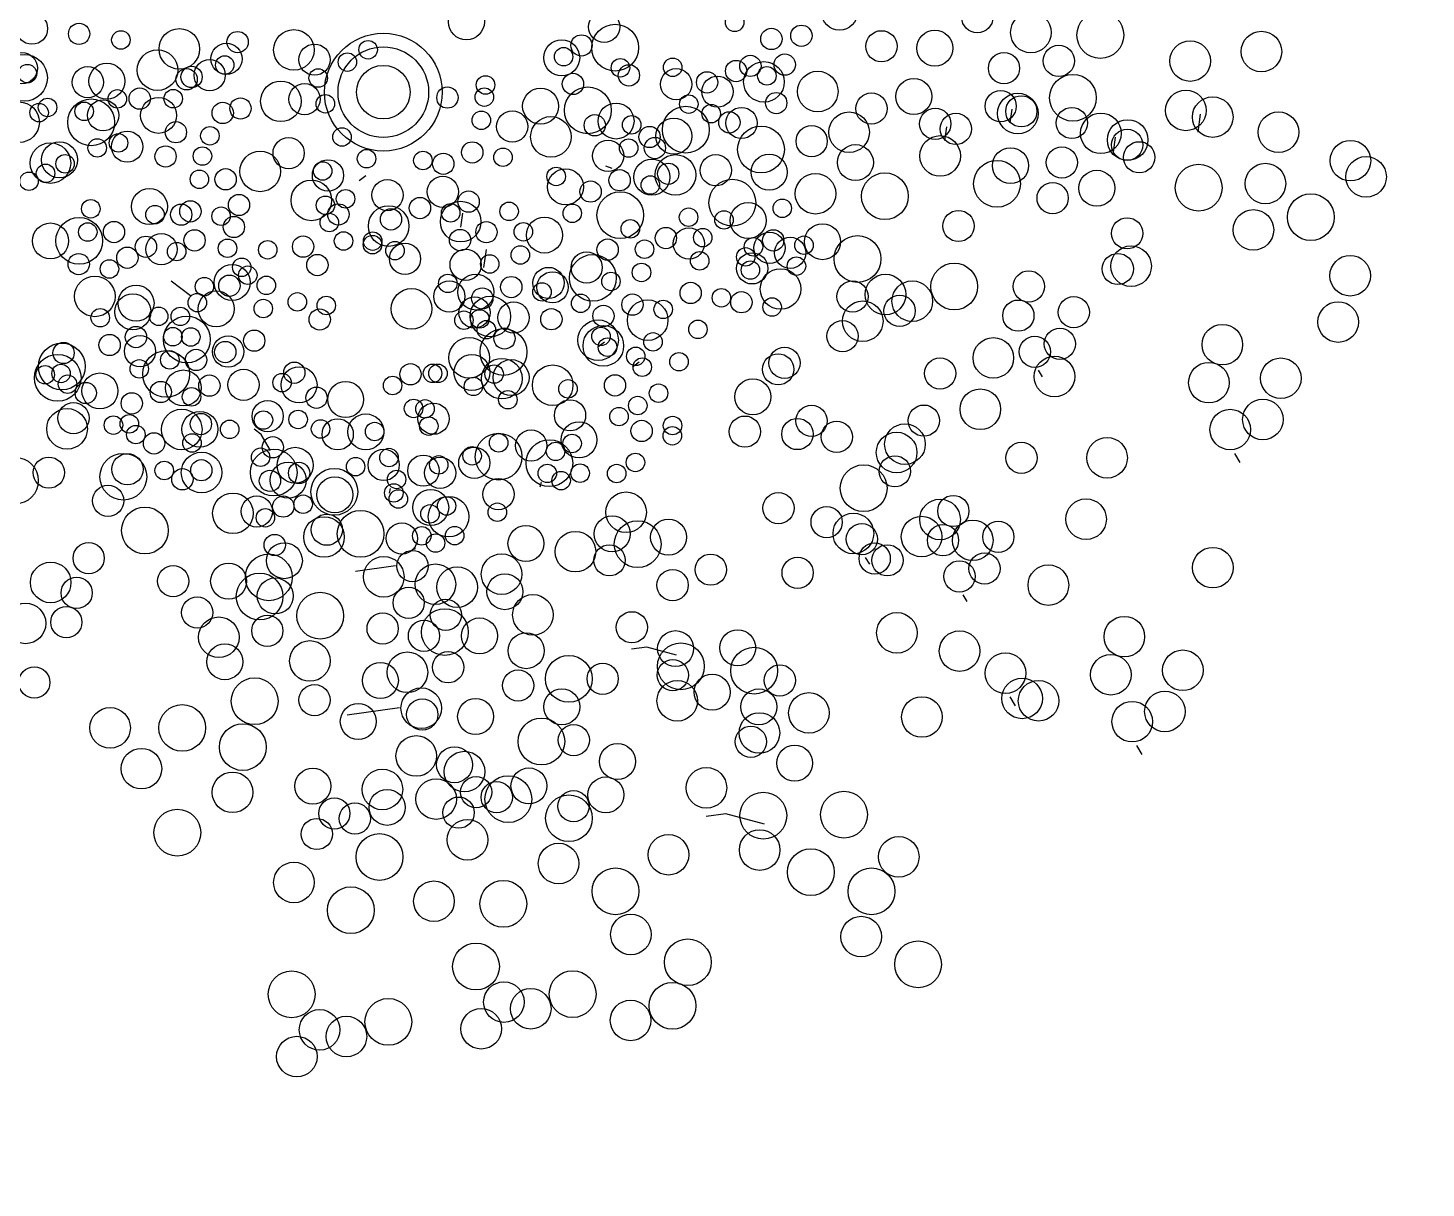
# Model space of a CAD drawing. Header units: millimetres. Extents: x 441156 to 441876, y 4514765 to 4515211.
# Drawn here: x 441453.253 to 441454.315, y 4514836.899 to 4514837.78 of the extents above; entities that cross this region are included whole.
import ezdxf

# ---------------------------------------------------------------- set-up
doc = ezdxf.new("R2010")
doc.units = ezdxf.units.MM
doc.layers.add('01_piscinas', color=254, linetype='Continuous')

msp = doc.modelspace()

# ---------------------------------------------------------------- linework, layer by layer
at = {"layer": '01_piscinas'}
for p, q in [((441454.00024722, 4514837.71807769, 0.00000053), (441453.99873631, 4514837.70762702, 0.00000053)), ((441454.14338339, 4514837.71422568, 0.00000053), (441454.14141921, 4514837.7006398, 0.00000053)), ((441453.95059927, 4514837.70469112, 0.00000053), (441453.94908836, 4514837.69424045, 0.00000053)), ((441454.07884105, 4514837.69682314, 0.00000053), (441454.07687686, 4514837.68323727, 0.00000053)), ((441453.69177555, 4514837.67508634, 0.00000053), (441453.69670308, 4514837.67313919, 0.00000053)), ((441453.50978313, 4514837.66734263, 0.00000053), (441453.50477833, 4514837.66360218, 0.00000053)), ((441453.5831539, 4514837.63899916, 0.00000053), (441453.58164299, 4514837.62854849, 0.00000053)), ((441453.60116207, 4514837.61142359, 0.00000053), (441453.59919789, 4514837.59783772, 0.00000053)), ((441453.36217084, 4514837.58768258, 0.00000053), (441453.37669656, 4514837.57666015, 0.00000053)), ((441453.69101055, 4514837.54108708, 0.00000053), (441453.68600575, 4514837.53734663, 0.00000053)), ((441453.71738459, 4514837.52591508, 0.00000053), (441453.71237979, 4514837.52217463, 0.00000053)), ((441454.02020366, 4514837.51997344, 0.00000053), (441454.02340869, 4514837.51472769, 0.00000053)), ((441454.16932676, 4514837.45669016, 0.00000053), (441454.1734933, 4514837.44987068, 0.00000053)), ((441453.52842325, 4514837.43010127, 0.00000053), (441453.5275694, 4514837.4265654, 0.00000053)), ((441453.64284641, 4514837.4346771, 0.00000053), (441453.64199257, 4514837.43114124, 0.00000053)), ((441453.5475533, 4514837.38727961, 0.00000053), (441453.54669946, 4514837.38374375, 0.00000053)), ((441453.88893496, 4514837.37776839, 0.00000053), (441453.89213999, 4514837.37252264, 0.00000053)), ((441453.50195027, 4514837.36740633, 0.00000053), (441453.53248057, 4514837.3715928, 0.00000053)), ((441453.9629679, 4514837.34945668, 0.00000053), (441453.96617293, 4514837.34421093, 0.00000053)), ((441453.99867744, 4514837.2718236, 0.00000053), (441454.00284399, 4514837.26500412, 0.00000053)), ((441453.49559735, 4514837.25835292, 0.00000053), (441453.53528674, 4514837.26379533, 0.00000053)), ((441454.09492027, 4514837.23501836, 0.00000053), (441454.09908682, 4514837.22819889, 0.00000053))]:
    msp.add_line(p, q, dxfattribs=at)
at = {"layer": '01_piscinas', "elevation": 0.00000131}
msp.add_lwpolyline([(441449.67130375, 4514835.83174273, -0.0058147586), (441454.8972347, 4514837.00261362, -0.0069540546), (441458.43893999, 4514837.58702849)], format="xyb", dxfattribs=at)
at = {"layer": '01_piscinas', "elevation": 0.00000053}
for points in [[(441453.43746944, 4514837.45898806), (441453.43049635, 4514837.47094848), (441453.43049635, 4514837.47094848), (441453.42504716, 4514837.47511852)], [(441453.74572418, 4514837.30359766), (441453.72309843, 4514837.30955757), (441453.72309843, 4514837.30955757), (441453.71160336, 4514837.30802898)], [(441453.81250343, 4514837.17540164), (441453.78308996, 4514837.18314953), (441453.78308996, 4514837.18314953), (441453.76814636, 4514837.18116236)]]:
    msp.add_lwpolyline(points, dxfattribs=at)
at = {"layer": '01_piscinas'}
for centre, radius in [((441453.86949933, 4514837.79156787, 0.00000053), 0.01366082), ((441453.25636595, 4514837.77913782, 0.00000053), 0.01185795), ((441453.58618961, 4514837.78423404, 0.00000053), 0.01366082), ((441453.69078621, 4514837.78043003, 0.00000053), 0.01185795), ((441453.7898262, 4514837.78386613, 0.00000053), 0.00701654), ((441453.97409593, 4514837.78776385, 0.00000053), 0.01185795), ((441454.0147752, 4514837.77616671, 0.00000053), 0.01541533), ((441454.06745446, 4514837.77424504, 0.00000053), 0.01775907), ((441453.29218317, 4514837.77518077, 0.00000053), 0.00808333), ((441453.69915182, 4514837.76471106, 0.00000053), 0.01775907), ((441453.84053918, 4514837.77369305, 0.00000053), 0.00808333), ((441453.32387284, 4514837.77053151, 0.00000053), 0.00701654), ((441453.36826888, 4514837.76374024, 0.00000053), 0.01541533), ((441453.41248686, 4514837.76889071, 0.00000053), 0.00808333), ((441453.45525861, 4514837.76296808, 0.00000053), 0.01541533), ((441453.52312666, 4514837.73091772, 0.00000053), 0.0446896), ((441453.5115987, 4514837.76307657, 0.00000053), 0.00701654), ((441453.65853063, 4514837.7569126, 0.00000053), 0.01366082), ((441453.67357176, 4514837.76634814, 0.00000053), 0.00808333), ((441453.81774729, 4514837.77131994, 0.00000053), 0.00808333), ((441453.90131784, 4514837.76572464, 0.00000053), 0.01185795), ((441453.94184035, 4514837.76424643, 0.00000053), 0.01366082), ((441454.13568312, 4514837.7545164, 0.00000053), 0.01541533), ((441454.18974547, 4514837.76171363, 0.00000053), 0.01541533), ((441453.25033063, 4514837.74177435, 0.00000053), 0.01775907), ((441453.2487561, 4514837.74912973, 0.00000053), 0.01185795), ((441453.35171051, 4514837.74763989, 0.00000053), 0.01541533), ((441453.40400529, 4514837.75616581, 0.00000053), 0.01185795), ((441453.40272975, 4514837.75151719, 0.00000053), 0.00701654), ((441453.47092047, 4514837.75557185, 0.00000053), 0.01185795), ((441453.52312666, 4514837.73091772, 0.00000053), 0.03437661), ((441453.49585911, 4514837.753705, 0.00000053), 0.00701654), ((441453.65998953, 4514837.75782232, 0.00000053), 0.00701654), ((441453.80177476, 4514837.7508482, 0.00000053), 0.00808333), ((441453.82788161, 4514837.75181801, 0.00000053), 0.00808333), ((441453.99432394, 4514837.74907055, 0.00000053), 0.01185795), ((441454.03591036, 4514837.75460688, 0.00000053), 0.01185795), ((441453.25292606, 4514837.74498339, 0.00000053), 0.00701654), ((441453.29876991, 4514837.7384814, 0.00000053), 0.01185795), ((441453.31328356, 4514837.73926897, 0.00000053), 0.01366082), ((441453.3737771, 4514837.74068488, 0.00000053), 0.00808333), ((441453.37753012, 4514837.74243807, 0.00000053), 0.00808333), ((441453.39126809, 4514837.74378092, 0.00000053), 0.01185795), ((441453.47367484, 4514837.74163404, 0.00000053), 0.00701654), ((441453.52312666, 4514837.73091772, 0.00000053), 0.02034119), ((441453.70316248, 4514837.7493978, 0.00000053), 0.00701654), ((441453.70956461, 4514837.74365472, 0.00000053), 0.00808333), ((441453.74542054, 4514837.73689857, 0.00000053), 0.01185795), ((441453.74281697, 4514837.74976973, 0.00000053), 0.00701654), ((441453.7909636, 4514837.74694829, 0.00000053), 0.00808333), ((441453.8121087, 4514837.73869282, 0.00000053), 0.01541533), ((441453.81429938, 4514837.74329219, 0.00000053), 0.00701654), ((441453.44536581, 4514837.72395756, 0.00000053), 0.01541533), ((441453.46331062, 4514837.72556376, 0.00000053), 0.01185795), ((441453.60070521, 4514837.73635929, 0.00000053), 0.00701654), ((441453.66710356, 4514837.73713633, 0.00000053), 0.00808333), ((441453.7689586, 4514837.7383216, 0.00000053), 0.00808333), ((441453.7768108, 4514837.73128959, 0.00000053), 0.01185795), ((441453.85291604, 4514837.73140114, 0.00000053), 0.01541533), ((441453.92585313, 4514837.72764123, 0.00000053), 0.01366082), ((441454.04667108, 4514837.72665828, 0.00000053), 0.01775907), ((441453.32118678, 4514837.72580762, 0.00000053), 0.00701654), ((441453.33820677, 4514837.72602876, 0.00000053), 0.00808333), ((441453.35250532, 4514837.7133033, 0.00000053), 0.01366082), ((441453.36358658, 4514837.72594564, 0.00000053), 0.00701654), ((441453.41467831, 4514837.71849927, 0.00000053), 0.00808333), ((441453.47910588, 4514837.72206667, 0.00000053), 0.00701654), ((441453.57182049, 4514837.72683967, 0.00000053), 0.00808333), ((441453.59982447, 4514837.72714775, 0.00000053), 0.00701654), ((441453.64254341, 4514837.7203074, 0.00000053), 0.01366082), ((441453.67836844, 4514837.71712431, 0.00000053), 0.01775907), ((441453.75501506, 4514837.72182916, 0.00000053), 0.00701654), ((441453.82141341, 4514837.72260621, 0.00000053), 0.00808333), ((441453.89370029, 4514837.71843103, 0.00000053), 0.01185795), ((441453.99181993, 4514837.72024469, 0.00000053), 0.01185795), ((441454.00487237, 4514837.71468502, 0.00000053), 0.01541533), ((441454.00748233, 4514837.71637685, 0.00000053), 0.01185795), ((441454.13242792, 4514837.71704277, 0.00000053), 0.01541533), ((441454.15278903, 4514837.71201459, 0.00000053), 0.01541533), ((441453.24655443, 4514837.70804951, 0.00000053), 0.01541533), ((441453.26179325, 4514837.71538132, 0.00000053), 0.00701654), ((441453.26821332, 4514837.71932093, 0.00000053), 0.00701654), ((441453.30131892, 4514837.70801897, 0.00000053), 0.01775907), ((441453.29601067, 4514837.71634687, 0.00000053), 0.00701654), ((441453.31037879, 4514837.71332679, 0.00000053), 0.01185795), ((441453.40121401, 4514837.71514919, 0.00000053), 0.00808333), ((441453.59752284, 4514837.70952844, 0.00000053), 0.00701654), ((441453.62101918, 4514837.70482135, 0.00000053), 0.01185795), ((441453.69979098, 4514837.70899723, 0.00000053), 0.01366082), ((441453.75279027, 4514837.70242108, 0.00000053), 0.01775907), ((441453.77202564, 4514837.71462633, 0.00000053), 0.00701654), ((441453.78584308, 4514837.70795009, 0.00000053), 0.00808333), ((441453.79511558, 4514837.70748385, 0.00000053), 0.01185795), ((441453.87671226, 4514837.70045368, 0.00000053), 0.01541533), ((441453.94217198, 4514837.70685812, 0.00000053), 0.01185795), ((441454.04587924, 4514837.70752009, 0.00000053), 0.01185795), ((441454.20270502, 4514837.7005008, 0.00000053), 0.01541533), ((441453.36564368, 4514837.70049307, 0.00000053), 0.00808333), ((441453.65038693, 4514837.69699244, 0.00000053), 0.01541533), ((441453.68366929, 4514837.70579115, 0.00000053), 0.00808333), ((441453.71167327, 4514837.70609923, 0.00000053), 0.00701654), ((441453.7437139, 4514837.69745637, 0.00000053), 0.01366082), ((441453.8483105, 4514837.69365236, 0.00000053), 0.01185795), ((441453.95783437, 4514837.70299029, 0.00000053), 0.01185795), ((441454.06788557, 4514837.69964024, 0.00000053), 0.01541533), ((441454.08824669, 4514837.69461205, 0.00000053), 0.01541533), ((441453.30590455, 4514837.68857002, 0.00000053), 0.00701654), ((441453.3220678, 4514837.69241679, 0.00000053), 0.00701654), ((441453.32868357, 4514837.68952105, 0.00000053), 0.01185795), ((441453.3914569, 4514837.69777567, 0.00000053), 0.00701654), ((441453.4512251, 4514837.6846284, 0.00000053), 0.01185795), ((441453.4917251, 4514837.69689839, 0.00000053), 0.00701654), ((441453.70937164, 4514837.68847992, 0.00000053), 0.00701654), ((441453.72524537, 4514837.69687795, 0.00000053), 0.00808333), ((441453.72928945, 4514837.68846339, 0.00000053), 0.00808333), ((441453.80989007, 4514837.68741797, 0.00000053), 0.01775907), ((441453.94586565, 4514837.68247275, 0.00000053), 0.01541533), ((441454.08791735, 4514837.69089857, 0.00000053), 0.01185795), ((441453.27035065, 4514837.67710205, 0.00000053), 0.01541533), ((441453.27728189, 4514837.67949358, 0.00000053), 0.01366082), ((441453.3577853, 4514837.68208551, 0.00000053), 0.00808333), ((441453.38578929, 4514837.68239359, 0.00000053), 0.00701654), ((441453.42965464, 4514837.6707416, 0.00000053), 0.01541533), ((441453.51039396, 4514837.6803866, 0.00000053), 0.00701654), ((441453.55316663, 4514837.67903998, 0.00000053), 0.00701654), ((441453.56865197, 4514837.67651357, 0.00000053), 0.00808333), ((441453.59065697, 4514837.68514026, 0.00000053), 0.00808333), ((441453.61399275, 4514837.68148416, 0.00000053), 0.00701654), ((441453.69374851, 4514837.68257788, 0.00000053), 0.01185795), ((441453.88153182, 4514837.67743373, 0.00000053), 0.01366082), ((441453.99927606, 4514837.67511644, 0.00000053), 0.01366082), ((441454.0382694, 4514837.677512, 0.00000053), 0.01185795), ((441454.09703557, 4514837.68146518, 0.00000053), 0.01185795), ((441454.25735456, 4514837.67889282, 0.00000053), 0.01541533), ((441453.26667581, 4514837.66927855, 0.00000053), 0.00701654), ((441453.28150957, 4514837.6765166, 0.00000053), 0.00701654), ((441453.48109847, 4514837.66773533, 0.00000053), 0.01185795), ((441453.47707347, 4514837.67108766, 0.00000053), 0.00701654), ((441453.65435914, 4514837.66691318, 0.00000053), 0.00701654), ((441453.72696982, 4514837.66635925, 0.00000053), 0.01366082), ((441453.74493506, 4514837.66807593, 0.00000053), 0.01541533), ((441453.73942378, 4514837.66896146, 0.00000053), 0.00808333), ((441453.77553241, 4514837.67161314, 0.00000053), 0.01185795), ((441453.81605492, 4514837.67013493, 0.00000053), 0.01366082), ((441453.98905336, 4514837.66138853, 0.00000053), 0.01775907), ((441454.14212088, 4514837.65837605, 0.00000053), 0.01775907), ((441454.19281222, 4514837.66149028, 0.00000053), 0.01541533), ((441454.26920825, 4514837.66662942, 0.00000053), 0.01541533), ((441453.25409428, 4514837.66327913, 0.00000053), 0.00701654), ((441453.38348765, 4514837.66477428, 0.00000053), 0.00701654), ((441453.40340547, 4514837.66475775, 0.00000053), 0.00808333), ((441453.46849001, 4514837.64878061, 0.00000053), 0.01541533), ((441453.52625492, 4514837.65273907, 0.00000053), 0.01185795), ((441453.56829617, 4514837.6553168, 0.00000053), 0.01185795), ((441453.66149293, 4514837.65906045, 0.00000053), 0.01366082), ((441453.68050076, 4514837.65546505, 0.00000053), 0.00808333), ((441453.70250577, 4514837.66409174, 0.00000053), 0.00808333), ((441453.72584155, 4514837.66043564, 0.00000053), 0.00701654), ((441453.78812277, 4514837.64699171, 0.00000053), 0.01775907), ((441453.85125414, 4514837.65382177, 0.00000053), 0.01541533), ((441453.9039334, 4514837.65190009, 0.00000053), 0.01775907), ((441454.06477999, 4514837.65794776, 0.00000053), 0.01366082), ((441453.34553283, 4514837.64408012, 0.00000053), 0.01366082), ((441453.41353979, 4514837.64525582, 0.00000053), 0.00808333), ((441453.49445031, 4514837.64994987, 0.00000053), 0.00701654), ((441453.58787246, 4514837.64782857, 0.00000053), 0.00808333), ((441453.70300281, 4514837.63750327, 0.00000053), 0.01775907), ((441454.0312573, 4514837.6504655, 0.00000053), 0.01185795), ((441454.22727599, 4514837.63605676, 0.00000053), 0.01775907), ((441453.30105145, 4514837.64237048, 0.00000053), 0.00701654), ((441453.34975028, 4514837.63794202, 0.00000053), 0.00701654), ((441453.36966809, 4514837.63792549, 0.00000053), 0.00808333), ((441453.37662178, 4514837.6403861, 0.00000053), 0.00808333), ((441453.39995756, 4514837.63673, 0.00000053), 0.00701654), ((441453.47920198, 4514837.64503906, 0.00000053), 0.00701654), ((441453.48902203, 4514837.63806973, 0.00000053), 0.00808333), ((441453.5271934, 4514837.62928548, 0.00000053), 0.01541533), ((441453.52894945, 4514837.63433216, 0.00000053), 0.00808333), ((441453.55095445, 4514837.64295886, 0.00000053), 0.00808333), ((441453.58184703, 4514837.63263653, 0.00000053), 0.01541533), ((441453.57429023, 4514837.63930276, 0.00000053), 0.00701654), ((441453.61863826, 4514837.64041097, 0.00000053), 0.00701654), ((441453.66655723, 4514837.63897261, 0.00000053), 0.00701654), ((441453.75484583, 4514837.63598292, 0.00000053), 0.00701654), ((441453.8000677, 4514837.63352973, 0.00000053), 0.01366082), ((441453.82599893, 4514837.64275761, 0.00000053), 0.00701654), ((441454.18369649, 4514837.62632983, 0.00000053), 0.01541533), ((441453.27038604, 4514837.61794765, 0.00000053), 0.01366082), ((441453.29225468, 4514837.61802884, 0.00000053), 0.01775907), ((441453.29874981, 4514837.62475117, 0.00000053), 0.00701654), ((441453.31866763, 4514837.62473465, 0.00000053), 0.00808333), ((441453.40966449, 4514837.62856524, 0.00000053), 0.00808333), ((441453.4820949, 4514837.63194595, 0.00000053), 0.00701654), ((441453.60142133, 4514837.62462217, 0.00000053), 0.00808333), ((441453.62942531, 4514837.62493025, 0.00000053), 0.00701654), ((441453.64550571, 4514837.62245526, 0.00000053), 0.01366082), ((441453.71064454, 4514837.6271584, 0.00000053), 0.00701654), ((441453.78179763, 4514837.63393309, 0.00000053), 0.00701654), ((441453.85653911, 4514837.61741259, 0.00000053), 0.01366082), ((441453.95981094, 4514837.62930399, 0.00000053), 0.01185795), ((441454.08778612, 4514837.62373812, 0.00000053), 0.01185795), ((441453.3428844, 4514837.61355384, 0.00000053), 0.00808333), ((441453.35463451, 4514837.61165874, 0.00000053), 0.01185795), ((441453.37980242, 4514837.61842356, 0.00000053), 0.00808333), ((441453.46223834, 4514837.61369809, 0.00000053), 0.00808333), ((441453.49290999, 4514837.61793355, 0.00000053), 0.00701654), ((441453.51489938, 4514837.61517234, 0.00000053), 0.00701654), ((441453.51500591, 4514837.61783973, 0.00000053), 0.00701654), ((441453.58140426, 4514837.61861677, 0.00000053), 0.00808333), ((441453.73762889, 4514837.62019412, 0.00000053), 0.00808333), ((441453.75514755, 4514837.61597085, 0.00000053), 0.01185795), ((441453.76563288, 4514837.62050219, 0.00000053), 0.00701654), ((441453.80412973, 4514837.6134843, 0.00000053), 0.00701654), ((441453.81638655, 4514837.61274663, 0.00000053), 0.01185795), ((441453.81913305, 4514837.61836944, 0.00000053), 0.00808333), ((441453.83204894, 4514837.60887879, 0.00000053), 0.01185795), ((441453.84246884, 4514837.61471334, 0.00000053), 0.00701654), ((441453.88315002, 4514837.60431334, 0.00000053), 0.01775907), ((441453.32880195, 4514837.60523271, 0.00000053), 0.00808333), ((441453.36622019, 4514837.60989774, 0.00000053), 0.00701654), ((441453.40483468, 4514837.61241617, 0.00000053), 0.00701654), ((441453.43536684, 4514837.611254, 0.00000053), 0.00701654), ((441453.53201649, 4514837.61063689, 0.00000053), 0.00701654), ((441453.53959017, 4514837.60438612, 0.00000053), 0.01185795), ((441453.58561555, 4514837.59989175, 0.00000053), 0.01185795), ((441453.62712368, 4514837.60731094, 0.00000053), 0.00701654), ((441453.6934276, 4514837.6113696, 0.00000053), 0.00808333), ((441453.72143159, 4514837.61167767, 0.00000053), 0.00701654), ((441453.76333125, 4514837.60288288, 0.00000053), 0.00701654), ((441453.79826754, 4514837.60588881, 0.00000053), 0.00701654), ((441454.09081623, 4514837.59881987, 0.00000053), 0.01541533), ((441453.29188394, 4514837.600363, 0.00000053), 0.00808333), ((441453.31521972, 4514837.5967069, 0.00000053), 0.00701654), ((441453.40836993, 4514837.58648063, 0.00000053), 0.01366082), ((441453.41563159, 4514837.59797056, 0.00000053), 0.00701654), ((441453.47305344, 4514837.59968569, 0.00000053), 0.00808333), ((441453.60392142, 4514837.60049613, 0.00000053), 0.00701654), ((441453.68221943, 4514837.58991652, 0.00000053), 0.01775907), ((441453.67748695, 4514837.59780432, 0.00000053), 0.01185795), ((441453.71912995, 4514837.59405836, 0.00000053), 0.00701654), ((441453.80311366, 4514837.59715843, 0.00000053), 0.01185795), ((441453.8018281, 4514837.59586499, 0.00000053), 0.00701654), ((441453.83676439, 4514837.59887092, 0.00000053), 0.00701654), ((441453.95656285, 4514837.58336105, 0.00000053), 0.01775907), ((441454.08077402, 4514837.59669161, 0.00000053), 0.01185795), ((441454.25718396, 4514837.59158424, 0.00000053), 0.01541533), ((441453.30408687, 4514837.57588104, 0.00000053), 0.01541533), ((441453.38728448, 4514837.58330074, 0.00000053), 0.00701654), ((441453.40627289, 4514837.58396779, 0.00000053), 0.00808333), ((441453.4202322, 4514837.59194917, 0.00000053), 0.00701654), ((441453.43427688, 4514837.58427587, 0.00000053), 0.00701654), ((441453.57211117, 4514837.5857442, 0.00000053), 0.00701654), ((441453.59332559, 4514837.57920802, 0.00000053), 0.01366082), ((441453.6202578, 4514837.58292276, 0.00000053), 0.00808333), ((441453.64855167, 4514837.58608396, 0.00000053), 0.01185795), ((441453.65161191, 4514837.5827691, 0.00000053), 0.01185795), ((441453.6959277, 4514837.58724355, 0.00000053), 0.00701654), ((441453.82475381, 4514837.58148679, 0.00000053), 0.01541533), ((441453.90436451, 4514837.5772953, 0.00000053), 0.01541533), ((441454.01312399, 4514837.583486, 0.00000053), 0.01185795), ((441453.33537033, 4514837.57069527, 0.00000053), 0.01366082), ((441453.38189421, 4514837.5711383, 0.00000053), 0.00701654), ((441453.39628334, 4514837.56638727, 0.00000053), 0.01366082), ((441453.45780803, 4514837.57172392, 0.00000053), 0.00701654), ((441453.54452923, 4514837.56642665, 0.00000053), 0.01541533), ((441453.57326211, 4514837.57580137, 0.00000053), 0.01185795), ((441453.5982528, 4514837.57429607, 0.00000053), 0.00808333), ((441453.64359359, 4514837.57926666, 0.00000053), 0.00701654), ((441453.75646537, 4514837.57849471, 0.00000053), 0.00808333), ((441453.77980116, 4514837.57483861, 0.00000053), 0.00701654), ((441453.79496222, 4514837.57147681, 0.00000053), 0.00808333), ((441453.87938579, 4514837.57574397, 0.00000053), 0.01185795), ((441453.92472563, 4514837.57226711, 0.00000053), 0.01541533), ((441453.33298052, 4514837.56411529, 0.00000053), 0.01366082), ((441453.35255239, 4514837.56079258, 0.00000053), 0.00701654), ((441453.36900706, 4514837.56069394, 0.00000053), 0.00701654), ((441453.43197525, 4514837.56665656, 0.00000053), 0.00701654), ((441453.47979742, 4514837.56896271, 0.00000053), 0.00701654), ((441453.59236558, 4514837.56361203, 0.00000053), 0.01185795), ((441453.60436222, 4514837.56058396, 0.00000053), 0.01541533), ((441453.62203469, 4514837.55979122, 0.00000053), 0.01185795), ((441453.67295252, 4514837.57064284, 0.00000053), 0.00701654), ((441453.69025908, 4514837.56104349, 0.00000053), 0.00808333), ((441453.71226408, 4514837.56967019, 0.00000053), 0.00808333), ((441453.72379504, 4514837.55787029, 0.00000053), 0.01541533), ((441453.73559986, 4514837.56601409, 0.00000053), 0.00701654), ((441453.81829801, 4514837.56782072, 0.00000053), 0.00701654), ((441453.88710977, 4514837.55703065, 0.00000053), 0.01541533), ((441453.91509009, 4514837.56488178, 0.00000053), 0.01185795), ((441454.0052583, 4514837.56128157, 0.00000053), 0.01185795), ((441454.04729955, 4514837.5638593, 0.00000053), 0.01185795), ((441454.24806822, 4514837.55642378, 0.00000053), 0.01541533), ((441453.30820436, 4514837.55968436, 0.00000053), 0.00701654), ((441453.37394291, 4514837.54314951, 0.00000053), 0.01775907), ((441453.4748695, 4514837.55834577, 0.00000053), 0.00808333), ((441453.58430927, 4514837.55780363, 0.00000053), 0.00701654), ((441453.59638493, 4514837.55877237, 0.00000053), 0.00701654), ((441453.60131985, 4514837.5506008, 0.00000053), 0.00701654), ((441453.65070762, 4514837.55858068, 0.00000053), 0.00808333), ((441453.68617917, 4514837.54263383, 0.00000053), 0.01541533), ((441453.76197391, 4514837.55084209, 0.00000053), 0.00701654), ((441453.87177595, 4514837.54573588, 0.00000053), 0.01185795), ((441453.31531839, 4514837.53899837, 0.00000053), 0.00808333), ((441453.33841629, 4514837.53432397, 0.00000053), 0.01185795), ((441453.33533545, 4514837.54500378, 0.00000053), 0.00808333), ((441453.36333944, 4514837.54531185, 0.00000053), 0.00701654), ((441453.37696274, 4514837.54508982, 0.00000053), 0.00701654), ((441453.42510937, 4514837.54226838, 0.00000053), 0.00808333), ((441453.61438527, 4514837.53369511, 0.00000053), 0.01775907), ((441453.61513729, 4514837.54392455, 0.00000053), 0.00808333), ((441453.69015749, 4514837.53832451, 0.00000053), 0.01541533), ((441453.6883912, 4514837.5455198, 0.00000053), 0.00701654), ((441453.72787387, 4514837.54136103, 0.00000053), 0.00701654), ((441454.03679815, 4514837.53981471, 0.00000053), 0.01185795), ((441454.16012319, 4514837.53925649, 0.00000053), 0.01541533), ((441453.27904343, 4514837.52262853, 0.00000053), 0.01775907), ((441453.28033284, 4514837.53292026, 0.00000053), 0.00808333), ((441453.38095562, 4514837.52767602, 0.00000053), 0.00808333), ((441453.40538502, 4514837.53396589, 0.00000053), 0.01185795), ((441453.40310437, 4514837.53364169, 0.00000053), 0.00808333), ((441453.58830275, 4514837.52926647, 0.00000053), 0.01541533), ((441453.69332612, 4514837.53734822, 0.00000053), 0.00701654), ((441453.71476525, 4514837.5303478, 0.00000053), 0.00701654), ((441453.82776403, 4514837.52539235, 0.00000053), 0.01185795), ((441453.98626353, 4514837.52919184, 0.00000053), 0.01541533), ((441454.01772584, 4514837.53387549, 0.00000053), 0.01185795), ((441453.27593668, 4514837.51407456, 0.00000053), 0.01775907), ((441453.33783555, 4514837.52087774, 0.00000053), 0.00701654), ((441453.35823034, 4514837.51702813, 0.00000053), 0.01775907), ((441453.3610378, 4514837.52769254, 0.00000053), 0.00701654), ((441453.45555919, 4514837.5179263, 0.00000053), 0.00808333), ((441453.54374529, 4514837.516772, 0.00000053), 0.00808333), ((441453.59044318, 4514837.51807686, 0.00000053), 0.01366082), ((441453.61313725, 4514837.51342032, 0.00000053), 0.01541533), ((441453.62011229, 4514837.51425605, 0.00000053), 0.01366082), ((441453.71970017, 4514837.52217623, 0.00000053), 0.00701654), ((441453.74759033, 4514837.52627745, 0.00000053), 0.00701654), ((441453.82289472, 4514837.52050574, 0.00000053), 0.01185795), ((441453.94580889, 4514837.51742416, 0.00000053), 0.01185795), ((441454.03267912, 4514837.515071, 0.00000053), 0.01541533), ((441454.1498978, 4514837.51039073, 0.00000053), 0.01541533), ((441454.20455142, 4514837.51374178, 0.00000053), 0.01541533), ((441453.26638931, 4514837.51642783, 0.00000053), 0.00701654), ((441453.27846496, 4514837.51739657, 0.00000053), 0.00701654), ((441453.28339988, 4514837.509225, 0.00000053), 0.00701654), ((441453.30798782, 4514837.50409415, 0.00000053), 0.01366082), ((441453.37129064, 4514837.50636613, 0.00000053), 0.01366082), ((441453.39108995, 4514837.50817408, 0.00000053), 0.00808333), ((441453.41699391, 4514837.50881127, 0.00000053), 0.01185795), ((441453.44626243, 4514837.51040267, 0.00000053), 0.00701654), ((441453.45912044, 4514837.50878779, 0.00000053), 0.01366082), ((441453.53016306, 4514837.50824618, 0.00000053), 0.00701654), ((441453.56051381, 4514837.51745514, 0.00000053), 0.00701654), ((441453.56459575, 4514837.51746238, 0.00000053), 0.00701654), ((441453.59152248, 4514837.50755937, 0.00000053), 0.00701654), ((441453.60726206, 4514837.51693094, 0.00000053), 0.00701654), ((441453.6517071, 4514837.50845327, 0.00000053), 0.01541533), ((441453.69900299, 4514837.50834616, 0.00000053), 0.00808333), ((441453.29721732, 4514837.50254875, 0.00000053), 0.00808333), ((441453.35417193, 4514837.50330437, 0.00000053), 0.00808333), ((441453.37750771, 4514837.49964827, 0.00000053), 0.00701654), ((441453.47240406, 4514837.49895454, 0.00000053), 0.00808333), ((441453.49453608, 4514837.4975934, 0.00000053), 0.01366082), ((441453.61765616, 4514837.49744723, 0.00000053), 0.00701654), ((441453.66332231, 4514837.5056904, 0.00000053), 0.00701654), ((441453.73205996, 4514837.50240499, 0.00000053), 0.00701654), ((441453.80367252, 4514837.49965082, 0.00000053), 0.01366082), ((441453.97637073, 4514837.49018132, 0.00000053), 0.01541533), ((441453.28791302, 4514837.48349083, 0.00000053), 0.01185795), ((441453.33216693, 4514837.49467767, 0.00000053), 0.00808333), ((441453.43529869, 4514837.48500554, 0.00000053), 0.01185795), ((441453.54607121, 4514837.490808, 0.00000053), 0.00701654), ((441453.55476156, 4514837.4904878, 0.00000053), 0.00701654), ((441453.56125216, 4514837.48304442, 0.00000053), 0.01185795), ((441453.6648857, 4514837.4856009, 0.00000053), 0.01185795), ((441453.71632037, 4514837.49303342, 0.00000053), 0.00701654), ((441453.84824697, 4514837.48140549, 0.00000053), 0.01185795), ((441453.93352911, 4514837.48158773, 0.00000053), 0.01185795), ((441454.1908996, 4514837.48248381, 0.00000053), 0.01541533), ((441453.28300318, 4514837.47534584, 0.00000053), 0.01541533), ((441453.3182234, 4514837.47818524, 0.00000053), 0.00701654), ((441453.33029905, 4514837.47915398, 0.00000053), 0.00701654), ((441453.37006253, 4514837.47488034, 0.00000053), 0.01541533), ((441453.38389701, 4514837.47497806, 0.00000053), 0.01366082), ((441453.38462175, 4514837.47896228, 0.00000053), 0.00808333), ((441453.43211717, 4514837.48201402, 0.00000053), 0.00701654), ((441453.45846052, 4514837.48246211, 0.00000053), 0.00701654), ((441453.48849361, 4514837.47117405, 0.00000053), 0.01185795), ((441453.50985048, 4514837.47301695, 0.00000053), 0.01366082), ((441453.55765447, 4514837.47739469, 0.00000053), 0.00701654), ((441453.70207003, 4514837.4846509, 0.00000053), 0.00701654), ((441453.74269442, 4514837.47786142, 0.00000053), 0.00701654), ((441453.79763004, 4514837.47323147, 0.00000053), 0.01185795), ((441453.83747927, 4514837.47140307, 0.00000053), 0.01185795), ((441454.1661056, 4514837.47476283, 0.00000053), 0.01541533), ((441453.33523397, 4514837.47098241, 0.00000053), 0.00701654), ((441453.34905141, 4514837.46430616, 0.00000053), 0.00808333), ((441453.40649927, 4514837.47493696, 0.00000053), 0.00701654), ((441453.4754711, 4514837.47525928, 0.00000053), 0.00701654), ((441453.51652542, 4514837.47331424, 0.00000053), 0.00701654), ((441453.61063813, 4514837.4542246, 0.00000053), 0.01775907), ((441453.61065253, 4514837.46473771, 0.00000053), 0.00701654), ((441453.63530848, 4514837.46262302, 0.00000053), 0.01185795), ((441453.67168413, 4514837.46702462, 0.00000053), 0.01366082), ((441453.71922677, 4514837.47375541, 0.00000053), 0.00808333), ((441453.74256255, 4514837.47009931, 0.00000053), 0.00701654), ((441453.86735044, 4514837.46921615, 0.00000053), 0.01185795), ((441453.91282513, 4514837.45738215, 0.00000053), 0.01541533), ((441453.91915524, 4514837.46373473, 0.00000053), 0.01541533), ((441453.37783557, 4514837.46463881, 0.00000053), 0.00701654), ((441453.4392312, 4514837.46132803, 0.00000053), 0.00808333), ((441453.45623803, 4514837.44765662, 0.00000053), 0.01366082), ((441453.59218879, 4514837.44950276, 0.00000053), 0.01185795), ((441453.5905204, 4514837.45488146, 0.00000053), 0.00701654), ((441453.64920798, 4514837.44925755, 0.00000053), 0.01775907), ((441453.65387677, 4514837.45821392, 0.00000053), 0.00701654), ((441453.6664583, 4514837.46421334, 0.00000053), 0.00701654), ((441454.00756205, 4514837.45327601, 0.00000053), 0.01185795), ((441454.07261356, 4514837.45337609, 0.00000053), 0.01541533), ((441453.24344616, 4514837.43604708, 0.00000053), 0.01775907), ((441453.269133, 4514837.44209941, 0.00000053), 0.01185795), ((441453.32573983, 4514837.43900065, 0.00000053), 0.01775907), ((441453.32886824, 4514837.44464127, 0.00000053), 0.01185795), ((441453.35677246, 4514837.44372971, 0.00000053), 0.00701654), ((441453.38515408, 4514837.44217934, 0.00000053), 0.01541533), ((441453.3849496, 4514837.44395282, 0.00000053), 0.00808333), ((441453.43991857, 4514837.4421488, 0.00000053), 0.01775907), ((441453.42993444, 4514837.45380441, 0.00000053), 0.00701654), ((441453.50208282, 4514837.4466671, 0.00000053), 0.00701654), ((441453.5233771, 4514837.44794697, 0.00000053), 0.01185795), ((441453.52740196, 4514837.45356222, 0.00000053), 0.00701654), ((441453.55354218, 4514837.44358673, 0.00000053), 0.01185795), ((441453.56623557, 4514837.44188889, 0.00000053), 0.01185795), ((441453.56520126, 4514837.44798634, 0.00000053), 0.00701654), ((441453.71453915, 4514837.44981597, 0.00000053), 0.00701654), ((441453.91151221, 4514837.44309135, 0.00000053), 0.01185795), ((441453.3705899, 4514837.43705346, 0.00000053), 0.00808333), ((441453.43703749, 4514837.43588181, 0.00000053), 0.00808333), ((441453.45086876, 4514837.43640644, 0.00000053), 0.01366082), ((441453.45918624, 4514837.44184748, 0.00000053), 0.00808333), ((441453.4859589, 4514837.4275961, 0.00000053), 0.01775907), ((441453.53320323, 4514837.43695471, 0.00000053), 0.00701654), ((441453.64762639, 4514837.44153054, 0.00000053), 0.00701654), ((441453.65809137, 4514837.43603558, 0.00000053), 0.00701654), ((441453.67254563, 4514837.44170213, 0.00000053), 0.00701654), ((441453.70028881, 4514837.44143345, 0.00000053), 0.00701654), ((441453.88783627, 4514837.43027075, 0.00000053), 0.01775907), ((441453.31414992, 4514837.42072909, 0.00000053), 0.01185795), ((441453.4862844, 4514837.42521205, 0.00000053), 0.01366082), ((441453.53109901, 4514837.42671179, 0.00000053), 0.00701654), ((441453.55909189, 4514837.41566955, 0.00000053), 0.01366082), ((441453.61049358, 4514837.42569702, 0.00000053), 0.01185795), ((441453.4089503, 4514837.41123188, 0.00000053), 0.01541533), ((441453.42704701, 4514837.41262419, 0.00000053), 0.01185795), ((441453.44717181, 4514837.41637987, 0.00000053), 0.00808333), ((441453.46225328, 4514837.41815221, 0.00000053), 0.00701654), ((441453.53456115, 4514837.42210917, 0.00000053), 0.00701654), ((441453.57268981, 4514837.40868243, 0.00000053), 0.01541533), ((441453.57116519, 4514837.41681585, 0.00000053), 0.00701654), ((441453.60965045, 4514837.4120598, 0.00000053), 0.00701654), ((441453.70741342, 4514837.41200585, 0.00000053), 0.01541533), ((441453.82307696, 4514837.41519032, 0.00000053), 0.01185795), ((441453.94578307, 4514837.40655182, 0.00000053), 0.01541533), ((441453.95588823, 4514837.41296924, 0.00000053), 0.01185795), ((441454.05664985, 4514837.40678873, 0.00000053), 0.01541533), ((441453.34212811, 4514837.39819617, 0.00000053), 0.01775907), ((441453.43358958, 4514837.40785406, 0.00000053), 0.00701654), ((441453.47810369, 4514837.39325095, 0.00000053), 0.01541533), ((441453.48024193, 4514837.3987927, 0.00000053), 0.01185795), ((441453.50586762, 4514837.39564672, 0.00000053), 0.01775907), ((441453.55858366, 4514837.41081643, 0.00000053), 0.00701654), ((441453.69690981, 4514837.3956469, 0.00000053), 0.01366082), ((441453.85967842, 4514837.40458402, 0.00000053), 0.01185795), ((441453.87998106, 4514837.3959256, 0.00000053), 0.01541533), ((441453.93178506, 4514837.39354867, 0.00000053), 0.01541533), ((441453.53719768, 4514837.39218106, 0.00000053), 0.01185795), ((441453.55233328, 4514837.39413305, 0.00000053), 0.00701654), ((441453.57725252, 4514837.39430464, 0.00000053), 0.00701654), ((441453.63143291, 4514837.38834811, 0.00000053), 0.01366082), ((441453.66896303, 4514837.38213461, 0.00000053), 0.01541533), ((441453.71625137, 4514837.38785669, 0.00000053), 0.01775907), ((441453.73971105, 4514837.39310526, 0.00000053), 0.01366082), ((441453.88645714, 4514837.39167045, 0.00000053), 0.01185795), ((441453.94802254, 4514837.39076481, 0.00000053), 0.01185795), ((441453.97061757, 4514837.39070567, 0.00000053), 0.01541533), ((441453.99006379, 4514837.39334254, 0.00000053), 0.01185795), ((441453.29940161, 4514837.37717286, 0.00000053), 0.01185795), ((441453.44070361, 4514837.38716807, 0.00000053), 0.00808333), ((441453.44798634, 4514837.37527527, 0.00000053), 0.01366082), ((441453.56279826, 4514837.38863808, 0.00000053), 0.00701654), ((441453.69479089, 4514837.37554638, 0.00000053), 0.01185795), ((441453.89618297, 4514837.37691548, 0.00000053), 0.01185795), ((441453.90582045, 4514837.3755526, 0.00000053), 0.01185795), ((441453.43617144, 4514837.36267829, 0.00000053), 0.01775907), ((441453.52345223, 4514837.36305574, 0.00000053), 0.01541533), ((441453.5452905, 4514837.37120539, 0.00000053), 0.01185795), ((441453.61290743, 4514837.36507827, 0.00000053), 0.01541533), ((441453.77169229, 4514837.36845431, 0.00000053), 0.01185795), ((441453.83766152, 4514837.36608764, 0.00000053), 0.01185795), ((441453.97956239, 4514837.36929795, 0.00000053), 0.01185795), ((441454.15289267, 4514837.3699835, 0.00000053), 0.01541533), ((441453.27059072, 4514837.35875833, 0.00000053), 0.01541533), ((441453.36355933, 4514837.35972064, 0.00000053), 0.01185795), ((441453.40568586, 4514837.35969715, 0.00000053), 0.01366082), ((441453.42919139, 4514837.34805305, 0.00000053), 0.01775907), ((441453.56266684, 4514837.35738744, 0.00000053), 0.01541533), ((441453.57916825, 4514837.35518024, 0.00000053), 0.01541533), ((441453.74275701, 4514837.35673396, 0.00000053), 0.01185795), ((441453.96049008, 4514837.36335873, 0.00000053), 0.01185795), ((441454.02802788, 4514837.35674344, 0.00000053), 0.01541533), ((441453.29032467, 4514837.35079683, 0.00000053), 0.01185795), ((441453.4411015, 4514837.34850276, 0.00000053), 0.01366082), ((441453.54237133, 4514837.34332398, 0.00000053), 0.01185795), ((441453.61544569, 4514837.35174291, 0.00000053), 0.01366082), ((441453.38186412, 4514837.3359149, 0.00000053), 0.01185795), ((441453.47523172, 4514837.33350035, 0.00000053), 0.01775907), ((441453.57052554, 4514837.33418403, 0.00000053), 0.01185795), ((441453.63670365, 4514837.33413081, 0.00000053), 0.01541533), ((441453.2514569, 4514837.3276725, 0.00000053), 0.01541533), ((441453.28245898, 4514837.3285924, 0.00000053), 0.01185795), ((441453.43505903, 4514837.32208342, 0.00000053), 0.01185795), ((441453.52258995, 4514837.32377835, 0.00000053), 0.01185795), ((441453.56988146, 4514837.32109509, 0.00000053), 0.01775907), ((441453.71181189, 4514837.3247179, 0.00000053), 0.01185795), ((441453.91306205, 4514837.3204721, 0.00000053), 0.01541533), ((441453.39822311, 4514837.31713613, 0.00000053), 0.01541533), ((441453.55398021, 4514837.31816937, 0.00000053), 0.01185795), ((441453.59610675, 4514837.31814588, 0.00000053), 0.01366082), ((441454.0857167, 4514837.31758469, 0.00000053), 0.01541533), ((441453.46737651, 4514837.2991552, 0.00000053), 0.01541533), ((441453.63152238, 4514837.30695149, 0.00000053), 0.01366082), ((441453.74904475, 4514837.29506566, 0.00000053), 0.01775907), ((441453.74503321, 4514837.30849927, 0.00000053), 0.01366082), ((441453.79215915, 4514837.30906628, 0.00000053), 0.01366082), ((441453.96064395, 4514837.30668391, 0.00000053), 0.01541533), ((441453.40280345, 4514837.29856599, 0.00000053), 0.01366082), ((441453.54141899, 4514837.29056006, 0.00000053), 0.01541533), ((441453.572285, 4514837.29436363, 0.00000053), 0.01185795), ((441453.66392478, 4514837.28557722, 0.00000053), 0.01775907), ((441453.80468637, 4514837.29176152, 0.00000053), 0.01775907), ((441453.99545629, 4514837.28989626, 0.00000053), 0.01541533), ((441454.07549131, 4514837.28871893, 0.00000053), 0.01541533), ((441454.13014493, 4514837.29206998, 0.00000053), 0.01541533), ((441453.25817967, 4514837.28278887, 0.00000053), 0.01185795), ((441453.52088331, 4514837.28433616, 0.00000053), 0.01366082), ((441453.62547991, 4514837.28053214, 0.00000053), 0.01185795), ((441453.68965539, 4514837.28564708, 0.00000053), 0.01185795), ((441453.74291429, 4514837.28839874, 0.00000053), 0.01185795), ((441453.82414039, 4514837.28441534, 0.00000053), 0.01185795), ((441453.42544425, 4514837.26858254, 0.00000053), 0.01775907), ((441453.47091792, 4514837.26945767, 0.00000053), 0.01185795), ((441453.74629016, 4514837.26893497, 0.00000053), 0.01541533), ((441453.7728202, 4514837.27546925, 0.00000053), 0.01366082), ((441454.00809987, 4514837.27071481, 0.00000053), 0.01541533), ((441454.02062858, 4514837.26894306, 0.00000053), 0.01541533), ((441453.55193965, 4514837.26329168, 0.00000053), 0.01541533), ((441453.55270183, 4514837.25849293, 0.00000053), 0.01185795), ((441453.59322433, 4514837.25701472, 0.00000053), 0.01366082), ((441453.65870123, 4514837.26431351, 0.00000053), 0.01366082), ((441453.80823584, 4514837.26427487, 0.00000053), 0.01366082), ((441453.84626198, 4514837.25971529, 0.00000053), 0.01541533), ((441453.93202198, 4514837.25663862, 0.00000053), 0.01541533), ((441454.11649311, 4514837.26081201, 0.00000053), 0.01541533), ((441453.31568914, 4514837.24836152, 0.00000053), 0.01541533), ((441453.37045363, 4514837.24833098, 0.00000053), 0.01775907), ((441453.50413924, 4514837.25323904, 0.00000053), 0.01366082), ((441453.80864611, 4514837.24447883, 0.00000053), 0.01541533), ((441454.09169911, 4514837.25309103, 0.00000053), 0.01541533), ((441453.41649396, 4514837.23377827, 0.00000053), 0.01775907), ((441453.64314141, 4514837.23799046, 0.00000053), 0.01775907), ((441453.66770837, 4514837.23908726, 0.00000053), 0.01185795), ((441453.80219337, 4514837.23785552, 0.00000053), 0.01185795), ((441453.54814473, 4514837.22704586, 0.00000053), 0.01541533), ((441453.33948535, 4514837.21741406, 0.00000053), 0.01541533), ((441453.57723712, 4514837.22040952, 0.00000053), 0.01366082), ((441453.5847452, 4514837.21516392, 0.00000053), 0.01541533), ((441453.70092968, 4514837.22286863, 0.00000053), 0.01366082), ((441453.83541469, 4514837.22163689, 0.00000053), 0.01366082), ((441453.46959454, 4514837.20416753, 0.00000053), 0.01366082), ((441453.52242894, 4514837.20163654, 0.00000053), 0.01541533), ((441453.63370853, 4514837.20429237, 0.00000053), 0.01366082), ((441453.76841746, 4514837.20285796, 0.00000053), 0.01541533), ((441453.40863874, 4514837.19943312, 0.00000053), 0.01541533), ((441453.56323628, 4514837.19434486, 0.00000053), 0.01541533), ((441453.59355596, 4514837.19962641, 0.00000053), 0.01185795), ((441453.60921836, 4514837.19575857, 0.00000053), 0.01185795), ((441453.61800077, 4514837.19431432, 0.00000053), 0.01775907), ((441453.6920145, 4514837.19746384, 0.00000053), 0.01366082), ((441453.52606595, 4514837.18805039, 0.00000053), 0.01366082), ((441453.58028308, 4514837.18403822, 0.00000053), 0.01185795), ((441453.6640411, 4514837.17976162, 0.00000053), 0.01775907), ((441453.66752434, 4514837.18893004, 0.00000053), 0.01185795), ((441453.81160517, 4514837.18177374, 0.00000053), 0.01775907), ((441453.8728689, 4514837.18251085, 0.00000053), 0.01775907), ((441453.36670649, 4514837.16886047, 0.00000053), 0.01775907), ((441453.48591339, 4514837.18338442, 0.00000053), 0.01185795), ((441453.50157578, 4514837.17951659, 0.00000053), 0.01185795), ((441453.47264051, 4514837.16779623, 0.00000053), 0.01185795), ((441453.5870325, 4514837.1633974, 0.00000053), 0.01541533), ((441453.52021031, 4514837.15036169, 0.00000053), 0.01775907), ((441453.73961401, 4514837.15206589, 0.00000053), 0.01541533), ((441453.80885058, 4514837.15564305, 0.00000053), 0.01541533), ((441453.91444451, 4514837.15046463, 0.00000053), 0.01541533), ((441453.65618589, 4514837.14541647, 0.00000053), 0.01541533), ((441453.84772826, 4514837.13883471, 0.00000053), 0.01775907), ((441453.4552553, 4514837.13101965, 0.00000053), 0.01541533), ((441453.56157438, 4514837.11676549, 0.00000053), 0.01541533), ((441453.61425363, 4514837.11484381, 0.00000053), 0.01775907), ((441453.6993736, 4514837.12433225, 0.00000053), 0.01775907), ((441453.8937686, 4514837.12428201, 0.00000053), 0.01775907), ((441453.49844301, 4514837.10993543, 0.00000053), 0.01775907), ((441453.71108288, 4514837.09153812, 0.00000053), 0.01541533), ((441453.88591338, 4514837.08993686, 0.00000053), 0.01541533), ((441453.59347025, 4514837.06725706, 0.00000053), 0.01775907), ((441453.75427059, 4514837.0704539, 0.00000053), 0.01775907), ((441453.92910109, 4514837.06885264, 0.00000053), 0.01775907), ((441453.45353491, 4514837.04614247, 0.00000053), 0.01775907), ((441453.66688309, 4514837.04630477, 0.00000053), 0.01775907), ((441453.61468475, 4514837.04023902, 0.00000053), 0.01541533), ((441453.63504587, 4514837.03521083, 0.00000053), 0.01541533), ((441453.74268086, 4514837.03742767, 0.00000053), 0.01775907), ((441453.52694774, 4514837.02519019, 0.00000053), 0.01775907), ((441453.71084364, 4514837.02633373, 0.00000053), 0.01541533), ((441453.4747494, 4514837.01912443, 0.00000053), 0.01541533), ((441453.49511052, 4514837.01409625, 0.00000053), 0.01541533), ((441453.59743, 4514837.01997436, 0.00000053), 0.01541533), ((441453.45749466, 4514836.99885978, 0.00000053), 0.01541533)]:
    msp.add_circle(centre, radius, dxfattribs=at)

doc.saveas('drawing.dxf')
